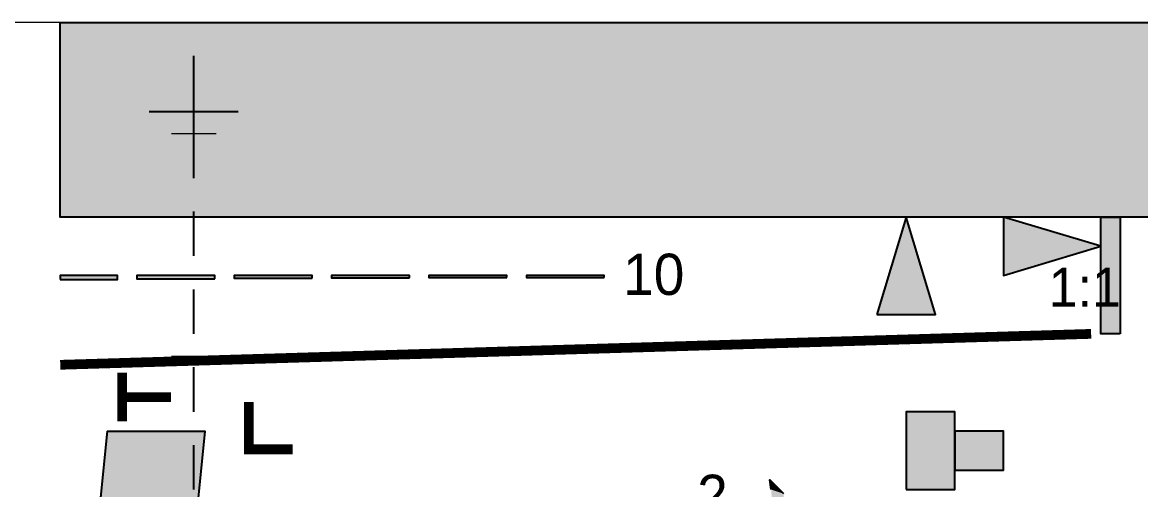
# Model space of a CAD drawing. Header units: millimetres. Extents: x 0 to 297, y 0 to 210.
# Drawn here: x 114.5 to 215, y 168 to 210 of the extents above; entities that cross this region are included whole.
import ezdxf

# ---------------------------------------------------------------- set-up
doc = ezdxf.new("R2010")
doc.units = ezdxf.units.MM
for name, color, linetype in [('CENTER', 7, 'Continuous'), ('FRAME', 7, 'Continuous'), ('GLUE', 1, 'Continuous'), ('LABELS', 7, 'Continuous'), ('PERIPHERY', 7, 'Continuous'), ('SFR', 7, 'Continuous')]:
    doc.layers.add(name, color=color, linetype=linetype)

msp = doc.modelspace()

# ---------------------------------------------------------------- hatches: boundary and pattern name
at = {"layer": 'CENTER', "true_color": 0x000000}
h = msp.add_hatch(color=7, dxfattribs=at)
h.dxf.hatch_style = 1
h.paths.add_polyline_path([(117.94, 186.9), (123.07, 186.9), (123.07, 187.25), (117.94, 187.25), (117.94, 186.9)])
h = msp.add_hatch(color=7, dxfattribs=at)
h.dxf.hatch_style = 1
h.paths.add_polyline_path([(131.82, 186.96), (131.82, 187.25), (124.82, 187.25), (124.82, 186.96), (131.82, 186.96)])
h = msp.add_hatch(color=7, dxfattribs=at)
h.dxf.hatch_style = 1
h.paths.add_polyline_path([(140.57, 187), (140.57, 187.25), (133.57, 187.25), (133.57, 187), (140.57, 187)])
h = msp.add_hatch(color=7, dxfattribs=at)
h.dxf.hatch_style = 1
h.paths.add_polyline_path([(149.32, 187.03), (149.32, 187.25), (142.32, 187.25), (142.32, 187.03), (149.32, 187.03)])
h = msp.add_hatch(color=7, dxfattribs=at)
h.dxf.hatch_style = 1
h.paths.add_polyline_path([(158.07, 187.06), (158.07, 187.25), (151.07, 187.25), (151.07, 187.06), (158.07, 187.06)])
h = msp.add_hatch(color=7, dxfattribs=at)
h.dxf.hatch_style = 1
h.paths.add_polyline_path([(166.82, 187.07), (166.82, 187.25), (159.82, 187.25), (159.82, 187.07), (166.82, 187.07)])
at = {"layer": 'FRAME', "true_color": 0x000000}
h = msp.add_hatch(color=7, dxfattribs=at)
h.dxf.hatch_style = 1
h.paths.add_polyline_path([(117.94, 210), (297, 210), (297, 192.5), (117.94, 192.5), (117.94, 210)])
h = msp.add_hatch(color=7, dxfattribs=at)
h.dxf.hatch_style = 1
h.paths.add_polyline_path([(191.32, 183.75), (196.57, 183.75), (193.94, 192.5), (191.32, 183.75)])
h = msp.add_hatch(color=7, dxfattribs=at)
h.dxf.hatch_style = 1
h.paths.add_polyline_path([(202.69, 192.5), (202.69, 187.25), (211.44, 189.87), (202.69, 192.5)])
h = msp.add_hatch(color=7, dxfattribs=at)
h.dxf.hatch_style = 1
h.paths.add_polyline_path([(213.19, 182), (211.44, 182), (211.44, 192.5), (213.19, 192.5), (213.19, 182)])
h = msp.add_hatch(color=7, dxfattribs=at)
h.dxf.hatch_style = 1
h.paths.add_polyline_path([(193.94, 168), (198.32, 168), (198.32, 175), (193.94, 175), (193.94, 168)])
h = msp.add_hatch(color=7, dxfattribs=at)
h.dxf.hatch_style = 1
h.paths.add_polyline_path([(198.32, 169.75), (202.69, 169.75), (202.69, 173.25), (198.32, 173.25), (198.32, 169.75)])
at = {"layer": 'PERIPHERY', "true_color": 0x000000}
h = msp.add_hatch(color=7, dxfattribs=at)
h.dxf.hatch_style = 1
h.paths.add_polyline_path([(182.93, 167.64), (182.95, 166.87), (182.87, 165.84), (182.75, 165.22), (182.51, 164.34), (182.32, 163.79), (182, 163), (181.77, 162.49), (181.38, 161.76), (181.12, 161.28), (180.7, 160.59), (179.96, 159.47), (179.19, 158.39), (178.39, 157.32), (177.58, 156.28), (176.74, 155.26), (175.89, 154.25), (175.04, 153.25), (174.17, 152.26), (173.3, 151.28), (172.43, 150.29), (171.55, 149.32), (170.66, 148.35), (169.77, 147.39), (168.87, 146.43), (167.98, 145.47), (167.77, 145.67), (168.66, 146.64), (169.54, 147.62), (170.43, 148.59), (171.3, 149.57), (172.17, 150.56), (173.03, 151.55), (173.88, 152.55), (174.73, 153.56), (175.57, 154.58), (176.39, 155.62), (177.19, 156.67), (177.98, 157.74), (178.74, 158.83), (179.46, 159.97), (180.15, 161.14), (180.52, 161.88), (180.76, 162.38), (181.1, 163.16), (181.3, 163.7), (181.55, 164.56), (181.69, 165.16), (181.83, 166.14), (181.88, 166.83), (181.83, 168), (181.69, 168.88), (182.93, 167.64)])
at = {"layer": 'SFR', "true_color": 0x000000}
h = msp.add_hatch(color=7, dxfattribs=at)
h.dxf.hatch_style = 1
h.paths.add_polyline_path([(117.94, 130.75), (122.19, 173.25), (130.94, 173.25), (125.69, 120.75), (117.94, 120.75), (117.94, 130.75)])

# ---------------------------------------------------------------- linework, layer by layer
at = {"layer": 'CENTER', "color": 250}
for points in [[(117.94, 186.9), (123.07, 186.9), (123.07, 187.25), (117.94, 187.25), (117.94, 186.9)], [(131.82, 186.96), (131.82, 187.25), (124.82, 187.25), (124.82, 186.96), (131.82, 186.96)], [(140.57, 187), (140.57, 187.25), (133.57, 187.25), (133.57, 187), (140.57, 187)], [(149.32, 187.03), (149.32, 187.25), (142.32, 187.25), (142.32, 187.03), (149.32, 187.03)], [(158.07, 187.06), (158.07, 187.25), (151.07, 187.25), (151.07, 187.06), (158.07, 187.06)], [(166.82, 187.07), (166.82, 187.25), (159.82, 187.25), (159.82, 187.07), (166.82, 187.07)]]:
    msp.add_lwpolyline(points, close=True, dxfattribs=at)
at = {"layer": 'CENTER', "color": 250, "true_color": 0x000000}
for points in [[(117.94, 187.25), (117.94, 186.9), (123.07, 186.9)], [(123.07, 186.9), (123.07, 187.25), (117.94, 187.25)], [(124.82, 186.96), (131.82, 186.96), (131.82, 187.25)], [(131.82, 187.25), (124.82, 187.25), (124.82, 186.96)], [(133.57, 187), (140.57, 187), (140.57, 187.25)], [(140.57, 187.25), (133.57, 187.25), (133.57, 187)], [(142.32, 187.03), (149.32, 187.03), (149.32, 187.25)], [(149.32, 187.25), (142.32, 187.25), (142.32, 187.03)], [(151.07, 187.06), (158.07, 187.06), (158.07, 187.25)], [(158.07, 187.25), (151.07, 187.25), (151.07, 187.06)], [(159.82, 187.07), (166.82, 187.07), (166.82, 187.25)], [(166.82, 187.25), (159.82, 187.25), (159.82, 187.07)]]:
    msp.add_solid(points, dxfattribs=at)
at = {"layer": 'FRAME', "color": 250}
for points in [[(117.94, 210), (297, 210), (297, 192.5), (117.94, 192.5), (117.94, 210)], [(191.32, 183.75), (196.57, 183.75), (193.94, 192.5), (191.32, 183.75)], [(202.69, 192.5), (202.69, 187.25), (211.44, 189.87), (202.69, 192.5)], [(213.19, 182), (211.44, 182), (211.44, 192.5), (213.19, 192.5), (213.19, 182)], [(193.94, 168), (198.32, 168), (198.32, 175), (193.94, 175), (193.94, 168)], [(198.32, 169.75), (202.69, 169.75), (202.69, 173.25), (198.32, 173.25), (198.32, 169.75)]]:
    msp.add_lwpolyline(points, close=True, dxfattribs=at)
at = {"layer": 'FRAME', "color": 250, "true_color": 0x000000}
for points in [[(117.94, 210), (117.94, 192.5), (297, 192.5)], [(297, 192.5), (297, 210), (117.94, 210)], [(191.32, 183.75), (196.57, 183.75), (193.94, 192.5)], [(202.69, 192.5), (202.69, 187.25), (211.44, 189.87)], [(213.19, 182), (213.19, 192.5), (211.44, 192.5)], [(211.44, 192.5), (211.44, 182), (213.19, 182)], [(193.94, 175), (193.94, 168), (198.32, 168)], [(198.32, 168), (198.32, 175), (193.94, 175)], [(198.32, 173.25), (198.32, 169.75), (202.69, 169.75)], [(202.69, 169.75), (202.69, 173.25), (198.32, 173.25)]]:
    msp.add_solid(points, dxfattribs=at)
at = {"layer": 'GLUE', "color": 1, "lineweight": 25}
for p, q in [((129.94, 203), (129.94, 207)), ((129.94, 198), (129.94, 206)), ((125.94, 202), (133.94, 202)), ((129.94, 196), (129.94, 200)), ((129.94, 189), (129.94, 193)), ((129.94, 182), (129.94, 186)), ((129.94, 175), (129.94, 179)), ((129.94, 168), (129.94, 172))]:
    msp.add_line(p, q, dxfattribs=at)
at = {"layer": 'GLUE', "color": 1, "lineweight": 18}
for p, q in [((127.94, 200), (131.94, 200)), ((127.94, 180), (131.94, 180))]:
    msp.add_line(p, q, dxfattribs=at)
msp.add_lwpolyline([(0, 0), (297, 0), (297, 210), (0, 210), (0, 0)], dxfattribs=at)
at = {"layer": 'PERIPHERY', "color": 250, "lineweight": 35, "const_width": 0.874}
msp.add_lwpolyline([(117.94, 179.22), (210.57, 182)], dxfattribs=at)
at = {"layer": 'PERIPHERY', "color": 250}
msp.add_lwpolyline([(181.83, 168), (181.69, 168.88), (182.93, 167.64)], dxfattribs=at)
at = {"layer": 'PERIPHERY', "color": 250, "true_color": 0x000000}
msp.add_solid([(182.93, 167.64), (181.69, 168.88), (181.83, 168)], dxfattribs=at)
at = {"layer": 'SFR', "color": 250, "lineweight": 35, "const_width": 0.875}
for points in [[(123.5, 178.5), (123.5, 174.13)], [(127.88, 176.31), (123.5, 176.31)], [(138.82, 171.62), (134.88, 171.62), (134.88, 175.88)]]:
    msp.add_lwpolyline(points, dxfattribs=at)
at = {"layer": 'SFR', "color": 250}
msp.add_lwpolyline([(117.94, 130.75), (122.19, 173.25), (130.94, 173.25), (125.69, 120.75), (117.94, 120.75), (117.94, 130.75)], close=True, dxfattribs=at)
at = {"layer": 'SFR', "color": 250, "true_color": 0x000000}
for points in [[(117.94, 130.75), (125.69, 120.75), (130.94, 173.25)], [(130.94, 173.25), (122.19, 173.25), (117.94, 130.75)]]:
    msp.add_solid(points, dxfattribs=at)

# ---------------------------------------------------------------- texts
at = {"layer": 'LABELS', "color": 250}
for s, height, p in [('10', 3.704, (168.51, 185.5)), ('1:1', 3.5, (206.75, 184.44)), ('2', 3.7, (175.17, 165.64))]:
    msp.add_text(s, height=height, dxfattribs=at).set_placement(p)

doc.saveas('drawing.dxf')
